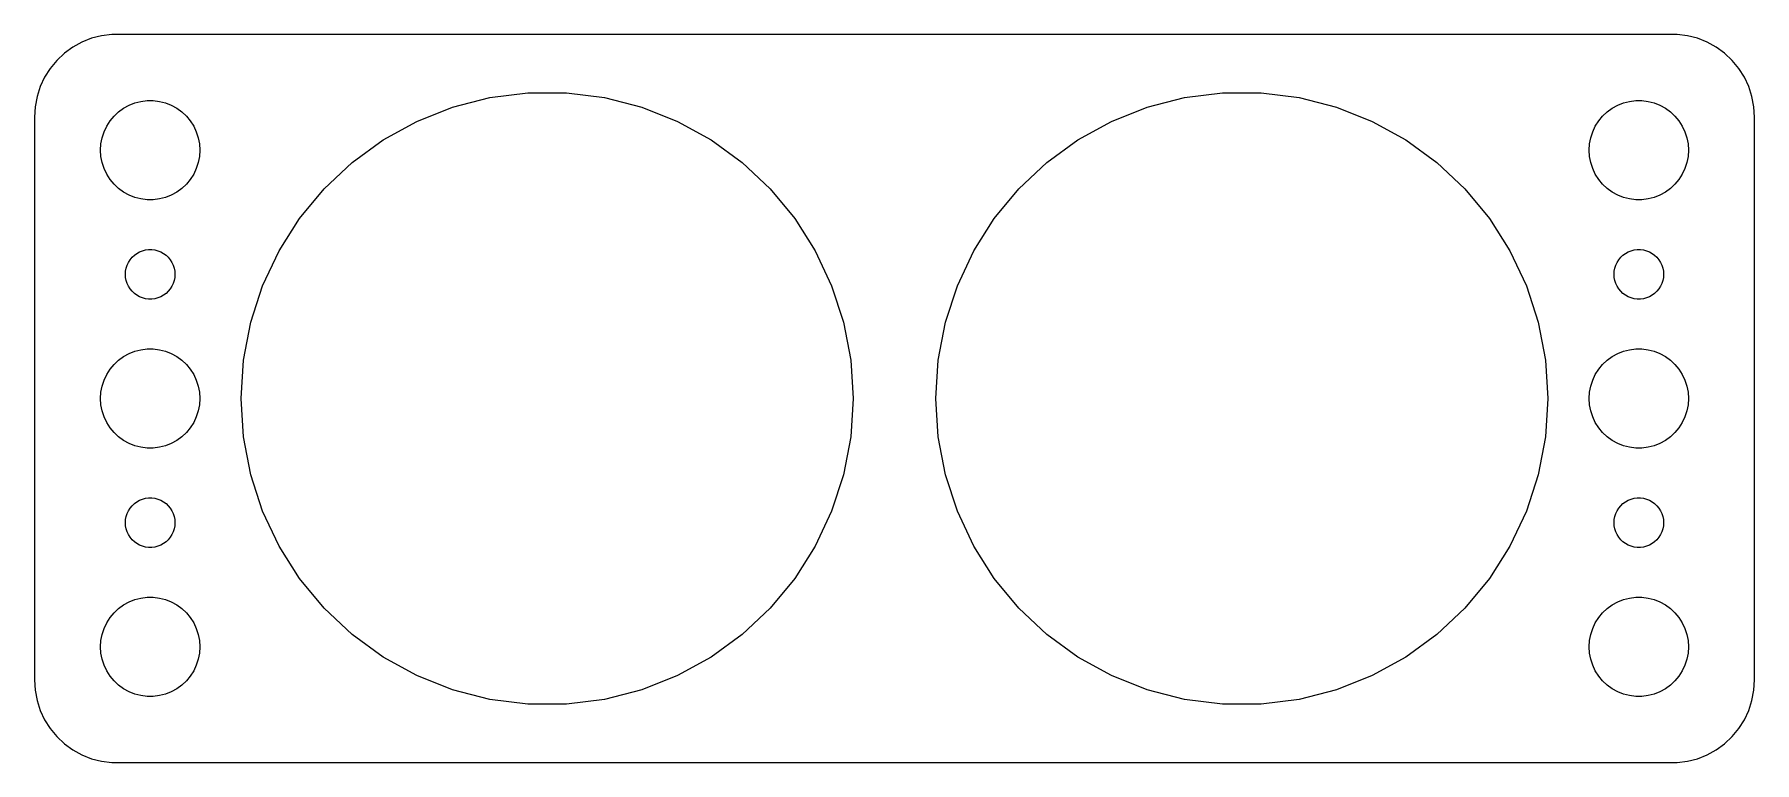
# Model space of a CAD drawing. Header units: metres. Extents: x -52 to 52, y -22 to 22.
import ezdxf

# ---------------------------------------------------------------- set-up
doc = ezdxf.new("R2010")
doc.units = ezdxf.units.M

msp = doc.modelspace()

# ---------------------------------------------------------------- linework, layer by layer
for p, q in [((-47.9369, 21.9114), (-48.5451, 21.7553)), ((-47.3139, 21.9901), (-47.9369, 21.9114)), ((47.3139, 21.9901), (-47.3139, 21.9901)), ((47.9369, 21.9114), (47.3139, 21.9901)), ((48.5451, 21.7553), (47.9369, 21.9114)), ((-50.1871, 20.8526), (-50.6448, 20.4227)), ((-49.6791, 21.2216), (-50.1871, 20.8526)), ((-49.1289, 21.5241), (-49.6791, 21.2216)), ((-48.5451, 21.7553), (-49.1289, 21.5241)), ((49.1289, 21.5241), (48.5451, 21.7553)), ((49.6791, 21.2216), (49.1289, 21.5241)), ((50.1871, 20.8526), (49.6791, 21.2216)), ((50.6448, 20.4227), (50.1871, 20.8526)), ((-51.0451, 19.9389), (-51.3815, 19.4088)), ((-50.6448, 20.4227), (-51.0451, 19.9389)), ((51.0451, 19.9389), (50.6448, 20.4227)), ((51.3815, 19.4088), (51.0451, 19.9389)), ((-51.6489, 18.8406), (-51.8429, 18.2434)), ((-51.3815, 19.4088), (-51.6489, 18.8406)), ((51.6489, 18.8406), (51.3815, 19.4088)), ((51.8429, 18.2434), (51.6489, 18.8406)), ((-51.8429, 18.2434), (-51.9606, 17.6267)), ((-46.6075, 17.533), (-46.2773, 17.7145)), ((-46.2773, 17.7145), (-45.927, 17.8532)), ((-45.927, 17.8532), (-45.5621, 17.9469)), ((-45.5621, 17.9469), (-45.1884, 17.9941)), ((-45.1884, 17.9941), (-44.8116, 17.9941)), ((-44.8116, 17.9941), (-44.4379, 17.9469)), ((-44.4379, 17.9469), (-44.0729, 17.8532)), ((-44.0729, 17.8532), (-43.7227, 17.7145)), ((-43.7227, 17.7145), (-43.3925, 17.533)), ((-26.7168, 17.5945), (-24.4666, 18.1723)), ((-24.4666, 18.1723), (-22.1616, 18.4635)), ((-22.1616, 18.4635), (-19.8384, 18.4635)), ((-19.8384, 18.4635), (-17.5334, 18.1723)), ((-17.5334, 18.1723), (-15.2832, 17.5945)), ((15.2832, 17.5945), (17.5334, 18.1723)), ((17.5334, 18.1723), (19.8384, 18.4635)), ((19.8384, 18.4635), (22.1616, 18.4635)), ((22.1616, 18.4635), (24.4666, 18.1723)), ((24.4666, 18.1723), (26.7168, 17.5945)), ((43.3925, 17.533), (43.7227, 17.7145)), ((43.7227, 17.7145), (44.0729, 17.8532)), ((44.0729, 17.8532), (44.4379, 17.9469)), ((44.4379, 17.9469), (44.8116, 17.9941)), ((44.8116, 17.9941), (45.1884, 17.9941)), ((45.1884, 17.9941), (45.5621, 17.9469)), ((45.5621, 17.9469), (45.927, 17.8532)), ((45.927, 17.8532), (46.2773, 17.7145)), ((46.2773, 17.7145), (46.6075, 17.533)), ((51.9606, 17.6267), (51.8429, 18.2434)), ((-51.9606, 17.6267), (-52, 17)), ((-52, 17), (-52, -17)), ((-47.6289, 16.4453), (-47.427, 16.7634)), ((-47.427, 16.7634), (-47.1869, 17.0536)), ((-47.1869, 17.0536), (-46.9123, 17.3115)), ((-46.9123, 17.3115), (-46.6075, 17.533)), ((-43.3925, 17.533), (-43.0877, 17.3115)), ((-43.0877, 17.3115), (-42.8131, 17.0536)), ((-42.8131, 17.0536), (-42.5729, 16.7634)), ((-42.5729, 16.7634), (-42.3711, 16.4453)), ((-30.9128, 15.6201), (-28.8769, 16.7393)), ((-28.8769, 16.7393), (-26.7168, 17.5945)), ((-15.2832, 17.5945), (-13.1231, 16.7393)), ((-13.1231, 16.7393), (-11.0872, 15.6201)), ((11.0872, 15.6201), (13.1231, 16.7393)), ((13.1231, 16.7393), (15.2832, 17.5945)), ((26.7168, 17.5945), (28.8769, 16.7393)), ((28.8769, 16.7393), (30.9128, 15.6201)), ((42.3711, 16.4453), (42.5729, 16.7634)), ((42.5729, 16.7634), (42.8131, 17.0536)), ((42.8131, 17.0536), (43.0877, 17.3115)), ((43.0877, 17.3115), (43.3925, 17.533)), ((46.6075, 17.533), (46.9123, 17.3115)), ((46.9123, 17.3115), (47.1869, 17.0536)), ((47.1869, 17.0536), (47.427, 16.7634)), ((47.427, 16.7634), (47.6289, 16.4453)), ((52, 17), (51.9606, 17.6267)), ((52, -17), (52, 17)), ((-47.9763, 15.376), (-47.9057, 15.7461)), ((-47.9057, 15.7461), (-47.7893, 16.1044)), ((-47.7893, 16.1044), (-47.6289, 16.4453)), ((-42.3711, 16.4453), (-42.2107, 16.1044)), ((-42.2107, 16.1044), (-42.0942, 15.7461)), ((-42.0942, 15.7461), (-42.0237, 15.376)), ((-32.7923, 14.2545), (-30.9128, 15.6201)), ((-11.0872, 15.6201), (-9.20764, 14.2545)), ((9.20764, 14.2545), (11.0872, 15.6201)), ((30.9128, 15.6201), (32.7923, 14.2545)), ((42.0237, 15.376), (42.0942, 15.7461)), ((42.0942, 15.7461), (42.2107, 16.1044)), ((42.2107, 16.1044), (42.3711, 16.4453)), ((47.6289, 16.4453), (47.7893, 16.1044)), ((47.7893, 16.1044), (47.9057, 15.7461)), ((47.9057, 15.7461), (47.9763, 15.376)), ((-48, 15), (-47.9763, 15.376)), ((-47.9763, 14.624), (-48, 15)), ((-47.9057, 14.2539), (-47.9763, 14.624)), ((-42.0237, 14.624), (-42.0942, 14.2539)), ((-42.0237, 15.376), (-42, 15)), ((-42, 15), (-42.0237, 14.624)), ((42, 15), (42.0237, 15.376)), ((42.0237, 14.624), (42, 15)), ((42.0942, 14.2539), (42.0237, 14.624)), ((47.9763, 14.624), (47.9057, 14.2539)), ((47.9763, 15.376), (48, 15)), ((48, 15), (47.9763, 14.624)), ((-47.7893, 13.8956), (-47.9057, 14.2539)), ((-47.6289, 13.5547), (-47.7893, 13.8956)), ((-47.427, 13.2366), (-47.6289, 13.5547)), ((-42.3711, 13.5547), (-42.5729, 13.2366)), ((-42.2107, 13.8956), (-42.3711, 13.5547)), ((-42.0942, 14.2539), (-42.2107, 13.8956)), ((-34.4859, 12.6641), (-32.7923, 14.2545)), ((-9.20764, 14.2545), (-7.51407, 12.6641)), ((7.51407, 12.6641), (9.20764, 14.2545)), ((32.7923, 14.2545), (34.4859, 12.6641)), ((42.2107, 13.8956), (42.0942, 14.2539)), ((42.3711, 13.5547), (42.2107, 13.8956)), ((42.5729, 13.2366), (42.3711, 13.5547)), ((47.6289, 13.5547), (47.427, 13.2366)), ((47.7893, 13.8956), (47.6289, 13.5547)), ((47.9057, 14.2539), (47.7893, 13.8956)), ((-47.1869, 12.9464), (-47.427, 13.2366)), ((-46.9123, 12.6884), (-47.1869, 12.9464)), ((-46.6075, 12.467), (-46.9123, 12.6884)), ((-43.0877, 12.6884), (-43.3925, 12.467)), ((-42.8131, 12.9464), (-43.0877, 12.6884)), ((-42.5729, 13.2366), (-42.8131, 12.9464)), ((-35.9668, 10.874), (-34.4859, 12.6641)), ((-7.51407, 12.6641), (-6.03317, 10.874)), ((6.03317, 10.874), (7.51407, 12.6641)), ((34.4859, 12.6641), (35.9668, 10.874)), ((42.8131, 12.9464), (42.5729, 13.2366)), ((43.0877, 12.6884), (42.8131, 12.9464)), ((43.3925, 12.467), (43.0877, 12.6884)), ((46.9123, 12.6884), (46.6075, 12.467)), ((47.1869, 12.9464), (46.9123, 12.6884)), ((47.427, 13.2366), (47.1869, 12.9464)), ((-46.2773, 12.2855), (-46.6075, 12.467)), ((-45.927, 12.1468), (-46.2773, 12.2855)), ((-45.5621, 12.0531), (-45.927, 12.1468)), ((-45.1884, 12.0059), (-45.5621, 12.0531)), ((-44.8116, 12.0059), (-45.1884, 12.0059)), ((-44.4379, 12.0531), (-44.8116, 12.0059)), ((-44.0729, 12.1468), (-44.4379, 12.0531)), ((-43.7227, 12.2855), (-44.0729, 12.1468)), ((-43.3925, 12.467), (-43.7227, 12.2855)), ((43.7227, 12.2855), (43.3925, 12.467)), ((44.0729, 12.1468), (43.7227, 12.2855)), ((44.4379, 12.0531), (44.0729, 12.1468)), ((44.8116, 12.0059), (44.4379, 12.0531)), ((45.1884, 12.0059), (44.8116, 12.0059)), ((45.5621, 12.0531), (45.1884, 12.0059)), ((45.927, 12.1468), (45.5621, 12.0531)), ((46.2773, 12.2855), (45.927, 12.1468)), ((46.6075, 12.467), (46.2773, 12.2855)), ((-37.2117, 8.91243), (-35.9668, 10.874)), ((-6.03317, 10.874), (-4.78831, 8.91243)), ((4.78831, 8.91243), (6.03317, 10.874)), ((35.9668, 10.874), (37.2117, 8.91243)), ((-46.3145, 8.22263), (-46.2135, 8.38167)), ((-46.2135, 8.38167), (-46.0934, 8.52681)), ((-46.0934, 8.52681), (-45.9561, 8.65576)), ((-45.9561, 8.65576), (-45.8037, 8.76648)), ((-45.8037, 8.76648), (-45.6387, 8.85724)), ((-45.6387, 8.85724), (-45.4635, 8.92657)), ((-45.4635, 8.92657), (-45.2811, 8.97342)), ((-45.2811, 8.97342), (-45.0942, 8.99704)), ((-45.0942, 8.99704), (-44.9058, 8.99704)), ((-44.9058, 8.99704), (-44.7189, 8.97342)), ((-44.7189, 8.97342), (-44.5365, 8.92657)), ((-44.5365, 8.92657), (-44.3613, 8.85724)), ((-44.3613, 8.85724), (-44.1963, 8.76648)), ((-44.1963, 8.76648), (-44.0439, 8.65576)), ((-44.0439, 8.65576), (-43.9065, 8.52681)), ((-43.9065, 8.52681), (-43.7865, 8.38167)), ((-43.7865, 8.38167), (-43.6855, 8.22263)), ((-38.2009, 6.8103), (-37.2117, 8.91243)), ((-4.78831, 8.91243), (-3.79913, 6.8103)), ((3.79913, 6.8103), (4.78831, 8.91243)), ((37.2117, 8.91243), (38.2009, 6.8103)), ((43.6855, 8.22263), (43.7865, 8.38167)), ((43.7865, 8.38167), (43.9065, 8.52681)), ((43.9065, 8.52681), (44.0439, 8.65576)), ((44.0439, 8.65576), (44.1963, 8.76648)), ((44.1963, 8.76648), (44.3613, 8.85724)), ((44.3613, 8.85724), (44.5365, 8.92657)), ((44.5365, 8.92657), (44.7189, 8.97342)), ((44.7189, 8.97342), (44.9058, 8.99704)), ((44.9058, 8.99704), (45.0942, 8.99704)), ((45.0942, 8.99704), (45.2811, 8.97342)), ((45.2811, 8.97342), (45.4635, 8.92657)), ((45.4635, 8.92657), (45.6387, 8.85724)), ((45.6387, 8.85724), (45.8037, 8.76648)), ((45.8037, 8.76648), (45.9561, 8.65576)), ((45.9561, 8.65576), (46.0934, 8.52681)), ((46.0934, 8.52681), (46.2135, 8.38167)), ((46.2135, 8.38167), (46.3145, 8.22263)), ((-46.5, 7.5), (-46.4882, 7.68799)), ((-46.4882, 7.312), (-46.5, 7.5)), ((-46.4882, 7.68799), (-46.4529, 7.87303)), ((-46.4529, 7.12695), (-46.4882, 7.312)), ((-46.4529, 7.87303), (-46.3947, 8.05219)), ((-46.3947, 8.05219), (-46.3145, 8.22263)), ((-43.6855, 8.22263), (-43.6053, 8.05219)), ((-43.6053, 8.05219), (-43.5471, 7.87303)), ((-43.5471, 7.87303), (-43.5118, 7.68799)), ((-43.5118, 7.312), (-43.5471, 7.12695)), ((-43.5118, 7.68799), (-43.5, 7.5)), ((-43.5, 7.5), (-43.5118, 7.312)), ((43.5, 7.5), (43.5118, 7.68799)), ((43.5118, 7.312), (43.5, 7.5)), ((43.5118, 7.68799), (43.5471, 7.87303)), ((43.5471, 7.12695), (43.5118, 7.312)), ((43.5471, 7.87303), (43.6053, 8.05219)), ((43.6053, 8.05219), (43.6855, 8.22263)), ((46.3145, 8.22263), (46.3947, 8.05219)), ((46.3947, 8.05219), (46.4529, 7.87303)), ((46.4529, 7.87303), (46.4882, 7.68799)), ((46.4882, 7.312), (46.4529, 7.12695)), ((46.4882, 7.68799), (46.5, 7.5)), ((46.5, 7.5), (46.4882, 7.312)), ((-46.3947, 6.9478), (-46.4529, 7.12695)), ((-46.3145, 6.77736), (-46.3947, 6.9478)), ((-46.2135, 6.61832), (-46.3145, 6.77736)), ((-46.0934, 6.47318), (-46.2135, 6.61832)), ((-45.9561, 6.34422), (-46.0934, 6.47318)), ((-45.8037, 6.23351), (-45.9561, 6.34422)), ((-44.0439, 6.34422), (-44.1963, 6.23351)), ((-43.9065, 6.47318), (-44.0439, 6.34422)), ((-43.7865, 6.61832), (-43.9065, 6.47318)), ((-43.6855, 6.77736), (-43.7865, 6.61832)), ((-43.6053, 6.9478), (-43.6855, 6.77736)), ((-43.5471, 7.12695), (-43.6053, 6.9478)), ((-38.9188, 4.60075), (-38.2009, 6.8103)), ((-3.79913, 6.8103), (-3.08121, 4.60075)), ((3.08121, 4.60075), (3.79913, 6.8103)), ((38.2009, 6.8103), (38.9188, 4.60075)), ((43.6053, 6.9478), (43.5471, 7.12695)), ((43.6855, 6.77736), (43.6053, 6.9478)), ((43.7865, 6.61832), (43.6855, 6.77736)), ((43.9065, 6.47318), (43.7865, 6.61832)), ((44.0439, 6.34422), (43.9065, 6.47318)), ((44.1963, 6.23351), (44.0439, 6.34422)), ((45.9561, 6.34422), (45.8037, 6.23351)), ((46.0934, 6.47318), (45.9561, 6.34422)), ((46.2135, 6.61832), (46.0934, 6.47318)), ((46.3145, 6.77736), (46.2135, 6.61832)), ((46.3947, 6.9478), (46.3145, 6.77736)), ((46.4529, 7.12695), (46.3947, 6.9478)), ((-45.6387, 6.14275), (-45.8037, 6.23351)), ((-45.4635, 6.07341), (-45.6387, 6.14275)), ((-45.2811, 6.02657), (-45.4635, 6.07341)), ((-45.0942, 6.00294), (-45.2811, 6.02657)), ((-44.9058, 6.00294), (-45.0942, 6.00294)), ((-44.7189, 6.02657), (-44.9058, 6.00294)), ((-44.5365, 6.07341), (-44.7189, 6.02657)), ((-44.3613, 6.14275), (-44.5365, 6.07341)), ((-44.1963, 6.23351), (-44.3613, 6.14275)), ((44.3613, 6.14275), (44.1963, 6.23351)), ((44.5365, 6.07341), (44.3613, 6.14275)), ((44.7189, 6.02657), (44.5365, 6.07341)), ((44.9058, 6.00294), (44.7189, 6.02657)), ((45.0942, 6.00294), (44.9058, 6.00294)), ((45.2811, 6.02657), (45.0942, 6.00294)), ((45.4635, 6.07341), (45.2811, 6.02657)), ((45.6387, 6.14275), (45.4635, 6.07341)), ((45.8037, 6.23351), (45.6387, 6.14275)), ((-39.3541, 2.31866), (-38.9188, 4.60075)), ((-3.08121, 4.60075), (-2.64587, 2.31866)), ((2.64587, 2.31866), (3.08121, 4.60075)), ((38.9188, 4.60075), (39.3541, 2.31866)), ((-47.1869, 2.05363), (-46.9123, 2.31154)), ((-46.9123, 2.31154), (-46.6075, 2.53297)), ((-46.6075, 2.53297), (-46.2773, 2.71448)), ((-46.2773, 2.71448), (-45.927, 2.85316)), ((-45.927, 2.85316), (-45.5621, 2.94685)), ((-45.5621, 2.94685), (-45.1884, 2.99408)), ((-45.1884, 2.99408), (-44.8116, 2.99408)), ((-44.8116, 2.99408), (-44.4379, 2.94685)), ((-44.4379, 2.94685), (-44.0729, 2.85316)), ((-44.0729, 2.85316), (-43.7227, 2.71448)), ((-43.7227, 2.71448), (-43.3925, 2.53297)), ((-43.3925, 2.53297), (-43.0877, 2.31154)), ((-43.0877, 2.31154), (-42.8131, 2.05363)), ((-39.5, 0), (-39.3541, 2.31866)), ((-2.64587, 2.31866), (-2.5, 0)), ((2.5, 0), (2.64587, 2.31866)), ((39.3541, 2.31866), (39.5, 0)), ((42.8131, 2.05363), (43.0877, 2.31154)), ((43.0877, 2.31154), (43.3925, 2.53297)), ((43.3925, 2.53297), (43.7227, 2.71448)), ((43.7227, 2.71448), (44.0729, 2.85316)), ((44.0729, 2.85316), (44.4379, 2.94685)), ((44.4379, 2.94685), (44.8116, 2.99408)), ((44.8116, 2.99408), (45.1884, 2.99408)), ((45.1884, 2.99408), (45.5621, 2.94685)), ((45.5621, 2.94685), (45.927, 2.85316)), ((45.927, 2.85316), (46.2773, 2.71448)), ((46.2773, 2.71448), (46.6075, 2.53297)), ((46.6075, 2.53297), (46.9123, 2.31154)), ((46.9123, 2.31154), (47.1869, 2.05363)), ((-47.9057, 0.74606), (-47.7893, 1.10437)), ((-47.7893, 1.10437), (-47.6289, 1.44525)), ((-47.6289, 1.44525), (-47.427, 1.76335)), ((-47.427, 1.76335), (-47.1869, 2.05363)), ((-42.8131, 2.05363), (-42.5729, 1.76335)), ((-42.5729, 1.76335), (-42.3711, 1.44525)), ((-42.3711, 1.44525), (-42.2107, 1.10437)), ((-42.2107, 1.10437), (-42.0942, 0.74606)), ((42.0942, 0.74606), (42.2107, 1.10437)), ((42.2107, 1.10437), (42.3711, 1.44525)), ((42.3711, 1.44525), (42.5729, 1.76335)), ((42.5729, 1.76335), (42.8131, 2.05363)), ((47.1869, 2.05363), (47.427, 1.76335)), ((47.427, 1.76335), (47.6289, 1.44525)), ((47.6289, 1.44525), (47.7893, 1.10437)), ((47.7893, 1.10437), (47.9057, 0.74606)), ((-48, 0), (-47.9763, 0.37599)), ((-47.9763, -0.37599), (-48, 0)), ((-47.9763, 0.37599), (-47.9057, 0.74606)), ((-42.0942, 0.74606), (-42.0237, 0.37599)), ((-42.0237, 0.37599), (-42, 0)), ((-42, 0), (-42.0237, -0.37599)), ((-39.3541, -2.31866), (-39.5, 0)), ((-2.5, 0), (-2.64587, -2.31866)), ((2.64587, -2.31866), (2.5, 0)), ((39.5, 0), (39.3541, -2.31866)), ((42, 0), (42.0237, 0.37599)), ((42.0237, -0.37599), (42, 0)), ((42.0237, 0.37599), (42.0942, 0.74606)), ((47.9057, 0.74606), (47.9763, 0.37599)), ((47.9763, 0.37599), (48, 0)), ((48, 0), (47.9763, -0.37599)), ((-47.9057, -0.74606), (-47.9763, -0.37599)), ((-47.7893, -1.10437), (-47.9057, -0.74606)), ((-42.0942, -0.74606), (-42.2107, -1.10437)), ((-42.0237, -0.37599), (-42.0942, -0.74606)), ((42.0942, -0.74606), (42.0237, -0.37599)), ((42.2107, -1.10437), (42.0942, -0.74606)), ((47.9057, -0.74606), (47.7893, -1.10437)), ((47.9763, -0.37599), (47.9057, -0.74606)), ((-47.6289, -1.44525), (-47.7893, -1.10437)), ((-47.427, -1.76335), (-47.6289, -1.44525)), ((-47.1869, -2.05363), (-47.427, -1.76335)), ((-46.9123, -2.31154), (-47.1869, -2.05363)), ((-42.8131, -2.05363), (-43.0877, -2.31154)), ((-42.5729, -1.76335), (-42.8131, -2.05363)), ((-42.3711, -1.44525), (-42.5729, -1.76335)), ((-42.2107, -1.10437), (-42.3711, -1.44525)), ((42.3711, -1.44525), (42.2107, -1.10437)), ((42.5729, -1.76335), (42.3711, -1.44525)), ((42.8131, -2.05363), (42.5729, -1.76335)), ((43.0877, -2.31154), (42.8131, -2.05363)), ((47.1869, -2.05363), (46.9123, -2.31154)), ((47.427, -1.76335), (47.1869, -2.05363)), ((47.6289, -1.44525), (47.427, -1.76335)), ((47.7893, -1.10437), (47.6289, -1.44525)), ((-46.6075, -2.53297), (-46.9123, -2.31154)), ((-46.2773, -2.71448), (-46.6075, -2.53297)), ((-45.927, -2.85316), (-46.2773, -2.71448)), ((-45.5621, -2.94685), (-45.927, -2.85316)), ((-45.1884, -2.99408), (-45.5621, -2.94685)), ((-44.8116, -2.99408), (-45.1884, -2.99408)), ((-44.4379, -2.94685), (-44.8116, -2.99408)), ((-44.0729, -2.85316), (-44.4379, -2.94685)), ((-43.7227, -2.71448), (-44.0729, -2.85316)), ((-43.3925, -2.53297), (-43.7227, -2.71448)), ((-43.0877, -2.31154), (-43.3925, -2.53297)), ((-38.9188, -4.60075), (-39.3541, -2.31866)), ((-2.64587, -2.31866), (-3.08121, -4.60075)), ((3.08121, -4.60075), (2.64587, -2.31866)), ((39.3541, -2.31866), (38.9188, -4.60075)), ((43.3925, -2.53297), (43.0877, -2.31154)), ((43.7227, -2.71448), (43.3925, -2.53297)), ((44.0729, -2.85316), (43.7227, -2.71448)), ((44.4379, -2.94685), (44.0729, -2.85316)), ((44.8116, -2.99408), (44.4379, -2.94685)), ((45.1884, -2.99408), (44.8116, -2.99408)), ((45.5621, -2.94685), (45.1884, -2.99408)), ((45.927, -2.85316), (45.5621, -2.94685)), ((46.2773, -2.71448), (45.927, -2.85316)), ((46.6075, -2.53297), (46.2773, -2.71448)), ((46.9123, -2.31154), (46.6075, -2.53297)), ((-38.2009, -6.8103), (-38.9188, -4.60075)), ((-3.08121, -4.60075), (-3.79913, -6.8103)), ((3.79913, -6.8103), (3.08121, -4.60075)), ((38.9188, -4.60075), (38.2009, -6.8103)), ((-45.9561, -6.34422), (-45.8037, -6.23351)), ((-45.8037, -6.23351), (-45.6387, -6.14275)), ((-45.6387, -6.14275), (-45.4635, -6.07341)), ((-45.4635, -6.07341), (-45.2811, -6.02657)), ((-45.2811, -6.02657), (-45.0942, -6.00294)), ((-45.0942, -6.00294), (-44.9058, -6.00294)), ((-44.9058, -6.00294), (-44.7189, -6.02657)), ((-44.7189, -6.02657), (-44.5365, -6.07341)), ((-44.5365, -6.07341), (-44.3613, -6.14275)), ((-44.3613, -6.14275), (-44.1963, -6.23351)), ((-44.1963, -6.23351), (-44.0439, -6.34422)), ((44.0439, -6.34422), (44.1963, -6.23351)), ((44.1963, -6.23351), (44.3613, -6.14275)), ((44.3613, -6.14275), (44.5365, -6.07341)), ((44.5365, -6.07341), (44.7189, -6.02657)), ((44.7189, -6.02657), (44.9058, -6.00294)), ((44.9058, -6.00294), (45.0942, -6.00294)), ((45.0942, -6.00294), (45.2811, -6.02657)), ((45.2811, -6.02657), (45.4635, -6.07341)), ((45.4635, -6.07341), (45.6387, -6.14275)), ((45.6387, -6.14275), (45.8037, -6.23351)), ((45.8037, -6.23351), (45.9561, -6.34422)), ((-46.4882, -7.312), (-46.4529, -7.12695)), ((-46.4529, -7.12695), (-46.3947, -6.9478)), ((-46.3947, -6.9478), (-46.3145, -6.77736)), ((-46.3145, -6.77736), (-46.2135, -6.61832)), ((-46.2135, -6.61832), (-46.0934, -6.47318)), ((-46.0934, -6.47318), (-45.9561, -6.34422)), ((-44.0439, -6.34422), (-43.9065, -6.47318)), ((-43.9065, -6.47318), (-43.7865, -6.61832)), ((-43.7865, -6.61832), (-43.6855, -6.77736)), ((-43.6855, -6.77736), (-43.6053, -6.9478)), ((-43.6053, -6.9478), (-43.5471, -7.12695)), ((-43.5471, -7.12695), (-43.5118, -7.312)), ((-37.2117, -8.91243), (-38.2009, -6.8103)), ((-3.79913, -6.8103), (-4.78831, -8.91243)), ((4.78831, -8.91243), (3.79913, -6.8103)), ((38.2009, -6.8103), (37.2117, -8.91243)), ((43.5118, -7.312), (43.5471, -7.12695)), ((43.5471, -7.12695), (43.6053, -6.9478)), ((43.6053, -6.9478), (43.6855, -6.77736)), ((43.6855, -6.77736), (43.7865, -6.61832)), ((43.7865, -6.61832), (43.9065, -6.47318)), ((43.9065, -6.47318), (44.0439, -6.34422)), ((45.9561, -6.34422), (46.0934, -6.47318)), ((46.0934, -6.47318), (46.2135, -6.61832)), ((46.2135, -6.61832), (46.3145, -6.77736)), ((46.3145, -6.77736), (46.3947, -6.9478)), ((46.3947, -6.9478), (46.4529, -7.12695)), ((46.4529, -7.12695), (46.4882, -7.312)), ((-46.5, -7.5), (-46.4882, -7.312)), ((-46.4882, -7.68799), (-46.5, -7.5)), ((-46.4529, -7.87303), (-46.4882, -7.68799)), ((-46.3947, -8.05219), (-46.4529, -7.87303)), ((-46.3145, -8.22263), (-46.3947, -8.05219)), ((-46.2135, -8.38167), (-46.3145, -8.22263)), ((-43.6855, -8.22263), (-43.7865, -8.38167)), ((-43.6053, -8.05219), (-43.6855, -8.22263)), ((-43.5471, -7.87303), (-43.6053, -8.05219)), ((-43.5118, -7.68799), (-43.5471, -7.87303)), ((-43.5118, -7.312), (-43.5, -7.5)), ((-43.5, -7.5), (-43.5118, -7.68799)), ((43.5, -7.5), (43.5118, -7.312)), ((43.5118, -7.68799), (43.5, -7.5)), ((43.5471, -7.87303), (43.5118, -7.68799)), ((43.6053, -8.05219), (43.5471, -7.87303)), ((43.6855, -8.22263), (43.6053, -8.05219)), ((43.7865, -8.38167), (43.6855, -8.22263)), ((46.3145, -8.22263), (46.2135, -8.38167)), ((46.3947, -8.05219), (46.3145, -8.22263)), ((46.4529, -7.87303), (46.3947, -8.05219)), ((46.4882, -7.68799), (46.4529, -7.87303)), ((46.4882, -7.312), (46.5, -7.5)), ((46.5, -7.5), (46.4882, -7.68799)), ((-46.0934, -8.52681), (-46.2135, -8.38167)), ((-45.9561, -8.65576), (-46.0934, -8.52681)), ((-45.8037, -8.76648), (-45.9561, -8.65576)), ((-45.6387, -8.85724), (-45.8037, -8.76648)), ((-45.4635, -8.92657), (-45.6387, -8.85724)), ((-45.2811, -8.97342), (-45.4635, -8.92657)), ((-45.0942, -8.99704), (-45.2811, -8.97342)), ((-44.9058, -8.99704), (-45.0942, -8.99704)), ((-44.7189, -8.97342), (-44.9058, -8.99704)), ((-44.5365, -8.92657), (-44.7189, -8.97342)), ((-44.3613, -8.85724), (-44.5365, -8.92657)), ((-44.1963, -8.76648), (-44.3613, -8.85724)), ((-44.0439, -8.65576), (-44.1963, -8.76648)), ((-43.9065, -8.52681), (-44.0439, -8.65576)), ((-43.7865, -8.38167), (-43.9065, -8.52681)), ((-35.9668, -10.874), (-37.2117, -8.91243)), ((-4.78831, -8.91243), (-6.03317, -10.874)), ((6.03317, -10.874), (4.78831, -8.91243)), ((37.2117, -8.91243), (35.9668, -10.874)), ((43.9065, -8.52681), (43.7865, -8.38167)), ((44.0439, -8.65576), (43.9065, -8.52681)), ((44.1963, -8.76648), (44.0439, -8.65576)), ((44.3613, -8.85724), (44.1963, -8.76648)), ((44.5365, -8.92657), (44.3613, -8.85724)), ((44.7189, -8.97342), (44.5365, -8.92657)), ((44.9058, -8.99704), (44.7189, -8.97342)), ((45.0942, -8.99704), (44.9058, -8.99704)), ((45.2811, -8.97342), (45.0942, -8.99704)), ((45.4635, -8.92657), (45.2811, -8.97342)), ((45.6387, -8.85724), (45.4635, -8.92657)), ((45.8037, -8.76648), (45.6387, -8.85724)), ((45.9561, -8.65576), (45.8037, -8.76648)), ((46.0934, -8.52681), (45.9561, -8.65576)), ((46.2135, -8.38167), (46.0934, -8.52681)), ((-34.4859, -12.6641), (-35.9668, -10.874)), ((-6.03317, -10.874), (-7.51407, -12.6641)), ((7.51407, -12.6641), (6.03317, -10.874)), ((35.9668, -10.874), (34.4859, -12.6641)), ((-46.9123, -12.6884), (-46.6075, -12.467)), ((-46.6075, -12.467), (-46.2773, -12.2855)), ((-46.2773, -12.2855), (-45.927, -12.1468)), ((-45.927, -12.1468), (-45.5621, -12.0531)), ((-45.5621, -12.0531), (-45.1884, -12.0059)), ((-45.1884, -12.0059), (-44.8116, -12.0059)), ((-44.8116, -12.0059), (-44.4379, -12.0531)), ((-44.4379, -12.0531), (-44.0729, -12.1468)), ((-44.0729, -12.1468), (-43.7227, -12.2855)), ((-43.7227, -12.2855), (-43.3925, -12.467)), ((-43.3925, -12.467), (-43.0877, -12.6884)), ((43.0877, -12.6884), (43.3925, -12.467)), ((43.3925, -12.467), (43.7227, -12.2855)), ((43.7227, -12.2855), (44.0729, -12.1468)), ((44.0729, -12.1468), (44.4379, -12.0531)), ((44.4379, -12.0531), (44.8116, -12.0059)), ((44.8116, -12.0059), (45.1884, -12.0059)), ((45.1884, -12.0059), (45.5621, -12.0531)), ((45.5621, -12.0531), (45.927, -12.1468)), ((45.927, -12.1468), (46.2773, -12.2855)), ((46.2773, -12.2855), (46.6075, -12.467)), ((46.6075, -12.467), (46.9123, -12.6884)), ((-47.6289, -13.5547), (-47.427, -13.2366)), ((-47.427, -13.2366), (-47.1869, -12.9464)), ((-47.1869, -12.9464), (-46.9123, -12.6884)), ((-43.0877, -12.6884), (-42.8131, -12.9464)), ((-42.8131, -12.9464), (-42.5729, -13.2366)), ((-42.5729, -13.2366), (-42.3711, -13.5547)), ((-32.7923, -14.2545), (-34.4859, -12.6641)), ((-7.51407, -12.6641), (-9.20764, -14.2545)), ((9.20764, -14.2545), (7.51407, -12.6641)), ((34.4859, -12.6641), (32.7923, -14.2545)), ((42.3711, -13.5547), (42.5729, -13.2366)), ((42.5729, -13.2366), (42.8131, -12.9464)), ((42.8131, -12.9464), (43.0877, -12.6884)), ((46.9123, -12.6884), (47.1869, -12.9464)), ((47.1869, -12.9464), (47.427, -13.2366)), ((47.427, -13.2366), (47.6289, -13.5547)), ((-47.9763, -14.624), (-47.9057, -14.2539)), ((-47.9057, -14.2539), (-47.7893, -13.8956)), ((-47.7893, -13.8956), (-47.6289, -13.5547)), ((-42.3711, -13.5547), (-42.2107, -13.8956)), ((-42.2107, -13.8956), (-42.0942, -14.2539)), ((-42.0942, -14.2539), (-42.0237, -14.624)), ((-30.9128, -15.6201), (-32.7923, -14.2545)), ((-9.20764, -14.2545), (-11.0872, -15.6201)), ((11.0872, -15.6201), (9.20764, -14.2545)), ((32.7923, -14.2545), (30.9128, -15.6201)), ((42.0237, -14.624), (42.0942, -14.2539)), ((42.0942, -14.2539), (42.2107, -13.8956)), ((42.2107, -13.8956), (42.3711, -13.5547)), ((47.6289, -13.5547), (47.7893, -13.8956)), ((47.7893, -13.8956), (47.9057, -14.2539)), ((47.9057, -14.2539), (47.9763, -14.624)), ((-48, -15), (-47.9763, -14.624)), ((-47.9763, -15.376), (-48, -15)), ((-47.9057, -15.7461), (-47.9763, -15.376)), ((-42.0237, -15.376), (-42.0942, -15.7461)), ((-42.0237, -14.624), (-42, -15)), ((-42, -15), (-42.0237, -15.376)), ((42, -15), (42.0237, -14.624)), ((42.0237, -15.376), (42, -15)), ((42.0942, -15.7461), (42.0237, -15.376)), ((47.9763, -15.376), (47.9057, -15.7461)), ((47.9763, -14.624), (48, -15)), ((48, -15), (47.9763, -15.376)), ((-47.7893, -16.1044), (-47.9057, -15.7461)), ((-47.6289, -16.4453), (-47.7893, -16.1044)), ((-47.427, -16.7634), (-47.6289, -16.4453)), ((-42.3711, -16.4453), (-42.5729, -16.7634)), ((-42.2107, -16.1044), (-42.3711, -16.4453)), ((-42.0942, -15.7461), (-42.2107, -16.1044)), ((-28.8769, -16.7393), (-30.9128, -15.6201)), ((-11.0872, -15.6201), (-13.1231, -16.7393)), ((13.1231, -16.7393), (11.0872, -15.6201)), ((30.9128, -15.6201), (28.8769, -16.7393)), ((42.2107, -16.1044), (42.0942, -15.7461)), ((42.3711, -16.4453), (42.2107, -16.1044)), ((42.5729, -16.7634), (42.3711, -16.4453)), ((47.6289, -16.4453), (47.427, -16.7634)), ((47.7893, -16.1044), (47.6289, -16.4453)), ((47.9057, -15.7461), (47.7893, -16.1044)), ((-52, -17), (-51.9606, -17.6267)), ((-51.9606, -17.6267), (-51.8429, -18.2434)), ((-47.1869, -17.0536), (-47.427, -16.7634)), ((-46.9123, -17.3115), (-47.1869, -17.0536)), ((-46.6075, -17.533), (-46.9123, -17.3115)), ((-46.2773, -17.7145), (-46.6075, -17.533)), ((-43.3925, -17.533), (-43.7227, -17.7145)), ((-43.0877, -17.3115), (-43.3925, -17.533)), ((-42.8131, -17.0536), (-43.0877, -17.3115)), ((-42.5729, -16.7634), (-42.8131, -17.0536)), ((-26.7168, -17.5945), (-28.8769, -16.7393)), ((-24.4666, -18.1723), (-26.7168, -17.5945)), ((-15.2832, -17.5945), (-17.5334, -18.1723)), ((-13.1231, -16.7393), (-15.2832, -17.5945)), ((15.2832, -17.5945), (13.1231, -16.7393)), ((17.5334, -18.1723), (15.2832, -17.5945)), ((26.7168, -17.5945), (24.4666, -18.1723)), ((28.8769, -16.7393), (26.7168, -17.5945)), ((42.8131, -17.0536), (42.5729, -16.7634)), ((43.0877, -17.3115), (42.8131, -17.0536)), ((43.3925, -17.533), (43.0877, -17.3115)), ((43.7227, -17.7145), (43.3925, -17.533)), ((46.6075, -17.533), (46.2773, -17.7145)), ((46.9123, -17.3115), (46.6075, -17.533)), ((47.1869, -17.0536), (46.9123, -17.3115)), ((47.427, -16.7634), (47.1869, -17.0536)), ((51.8429, -18.2434), (51.9606, -17.6267)), ((51.9606, -17.6267), (52, -17)), ((-51.8429, -18.2434), (-51.6489, -18.8406)), ((-45.927, -17.8532), (-46.2773, -17.7145)), ((-45.5621, -17.9469), (-45.927, -17.8532)), ((-45.1884, -17.9941), (-45.5621, -17.9469)), ((-44.8116, -17.9941), (-45.1884, -17.9941)), ((-44.4379, -17.9469), (-44.8116, -17.9941)), ((-44.0729, -17.8532), (-44.4379, -17.9469)), ((-43.7227, -17.7145), (-44.0729, -17.8532)), ((-22.1616, -18.4635), (-24.4666, -18.1723)), ((-19.8384, -18.4635), (-22.1616, -18.4635)), ((-17.5334, -18.1723), (-19.8384, -18.4635)), ((19.8384, -18.4635), (17.5334, -18.1723)), ((22.1616, -18.4635), (19.8384, -18.4635)), ((24.4666, -18.1723), (22.1616, -18.4635)), ((44.0729, -17.8532), (43.7227, -17.7145)), ((44.4379, -17.9469), (44.0729, -17.8532)), ((44.8116, -17.9941), (44.4379, -17.9469)), ((45.1884, -17.9941), (44.8116, -17.9941)), ((45.5621, -17.9469), (45.1884, -17.9941)), ((45.927, -17.8532), (45.5621, -17.9469)), ((46.2773, -17.7145), (45.927, -17.8532)), ((51.6489, -18.8406), (51.8429, -18.2434)), ((-51.6489, -18.8406), (-51.3815, -19.4088)), ((-51.3815, -19.4088), (-51.0451, -19.9389)), ((51.0451, -19.9389), (51.3815, -19.4088)), ((51.3815, -19.4088), (51.6489, -18.8406)), ((-51.0451, -19.9389), (-50.6448, -20.4227)), ((-50.6448, -20.4227), (-50.1871, -20.8526)), ((50.1871, -20.8526), (50.6448, -20.4227)), ((50.6448, -20.4227), (51.0451, -19.9389)), ((-50.1871, -20.8526), (-49.6791, -21.2216)), ((-49.6791, -21.2216), (-49.1289, -21.5241)), ((-49.1289, -21.5241), (-48.5451, -21.7553)), ((-48.5451, -21.7553), (-47.9369, -21.9114)), ((47.9369, -21.9114), (48.5451, -21.7553)), ((48.5451, -21.7553), (49.1289, -21.5241)), ((49.1289, -21.5241), (49.6791, -21.2216)), ((49.6791, -21.2216), (50.1871, -20.8526)), ((-47.9369, -21.9114), (-47.3139, -21.9901)), ((-47.3139, -21.9901), (47.3139, -21.9901)), ((47.3139, -21.9901), (47.9369, -21.9114))]:
    msp.add_line(p, q)

doc.saveas('drawing.dxf')
